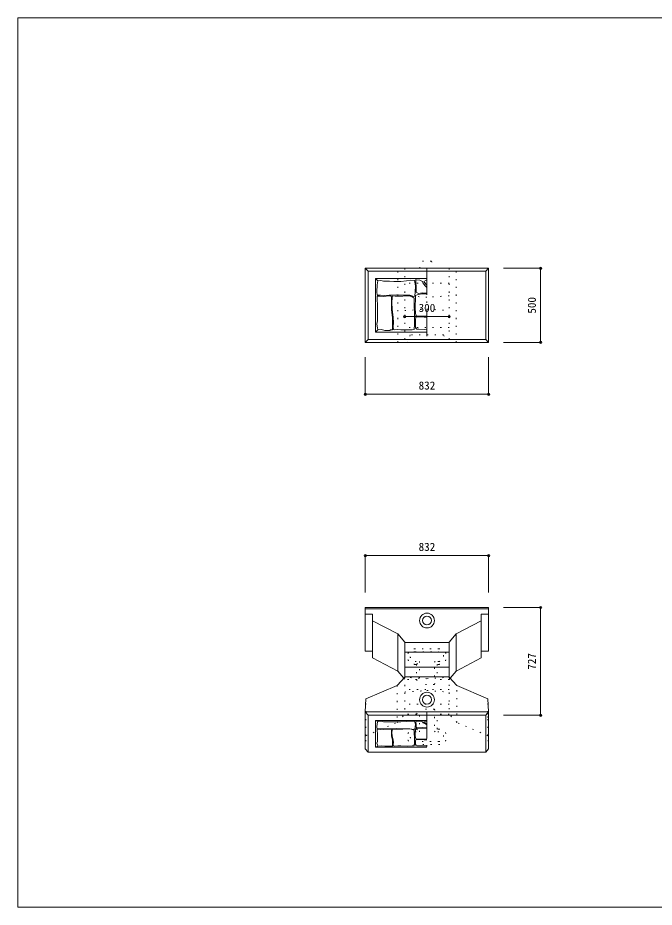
# Model space of a CAD drawing. Units: millimetres, scale not verified. Extents: x 165 to 8745, y 150 to 6150.
# Drawn here: x 165 to 4455, y 150 to 6150 of the extents above; entities that cross this region are included whole.
import ezdxf
from ezdxf.enums import TextEntityAlignment as Align

# ---------------------------------------------------------------- set-up
doc = ezdxf.new("R2010")
doc.units = ezdxf.units.MM
doc.header["$LTSCALE"] = 30
doc.header["$PDMODE"] = 32
doc.header["$PDSIZE"] = 15
doc.linetypes.add('DASHED_DOTTED', pattern=[9.25, 6, -1.5, 0.25, -1.5])
doc.linetypes.add('DOTTED', pattern=[1.75, 0.25, -1.5])
for name, color, linetype, lineweight in [('_0-0_', 7, 'Continuous', 18), ('_0-1_', 7, 'Continuous', 18), ('_0-2_', 4, 'Continuous', 9)]:
    doc.layers.add(name, color=color, linetype=linetype, lineweight=lineweight)
doc.styles.add('ＭＳ ゴシック', font='')
doc.styles.get('ＭＳ ゴシック').set_extended_font_data('MS Gothic')

msp = doc.modelspace()

# ---------------------------------------------------------------- linework, layer by layer
at = {"layer": '_0-0_'}
for p, q in [((8745, 6150), (165, 6150)), ((165, 6150), (165, 150)), ((165, 150), (8745, 150))]:
    msp.add_line(p, q, dxfattribs=at)
at = {"layer": '_0-1_', "linetype": 'DOTTED'}
for p, q in [((2873.09, 4460.32), (2893.09, 4507.32)), ((2953.09, 4507.32), (2893.09, 4507.32)), ((2953.09, 4507.32), (2973.09, 4460.32)), ((2726.49, 3960.32), (2726.49, 4460.32)), ((2773.09, 4460.32), (2773.09, 3960.32)), ((3073.09, 4460.32), (3073.09, 3960.32)), ((3119.69, 3960.32), (3119.69, 4460.32)), ((3073.09, 4360.32), (2773.09, 4360.32)), ((2923.09, 4264.83), (2773.09, 4274.83)), ((3073.09, 4274.83), (2923.09, 4264.83)), ((2773.09, 4174.83), (2923.09, 4184.83)), ((2923.09, 4184.83), (3073.09, 4174.83)), ((3073.09, 4060.32), (2773.09, 4060.32)), ((2810.59, 4010.32), (2790.59, 3960.32)), ((3035.59, 4010.32), (2810.59, 4010.32)), ((3035.59, 4010.32), (3055.59, 3960.32)), ((3003.09, 1893.21), (2843.09, 1893.21)), ((2843.09, 1873.21), (3003.09, 1873.21)), ((2843.09, 1808.21), (2873.09, 1808.21)), ((2853.09, 1788.21), (2873.09, 1808.21)), ((2873.09, 1808.21), (2873.09, 1652.75)), ((3003.09, 1808.21), (2973.09, 1808.21)), ((2973.09, 1808.21), (2993.09, 1788.21)), ((2973.09, 1652.75), (2973.09, 1808.21)), ((2843.09, 1788.21), (2853.09, 1788.21)), ((2853.09, 1788.21), (2853.09, 1686)), ((3003.09, 1788.21), (2993.09, 1788.21)), ((2993.09, 1788.21), (2993.09, 1686)), ((2766.57, 1695.02), (2773.09, 1687.21)), ((2773.09, 1702.15), (2773.09, 1452.15)), ((2923.09, 1691.48), (2773.09, 1701.48)), ((2853.09, 1686), (2773.09, 1686)), ((2853.09, 1686), (2873.09, 1652.75)), ((2923.09, 1691.48), (3073.09, 1701.48)), ((2973.09, 1652.75), (2993.09, 1686)), ((3073.09, 1686), (2993.09, 1686)), ((3073.09, 1703), (3073.09, 1452.15)), ((3073.09, 1687.21), (3079.6, 1695.02)), ((2721.99, 1646.25), (2721.99, 1396.25)), ((2973.09, 1652.75), (2873.09, 1652.75)), ((3124.19, 1396.25), (3124.19, 1646.25)), ((3073.09, 1619.5), (2773.09, 1619.5)), ((2773.09, 1601.48), (2923.09, 1611.48)), ((2923.09, 1611.48), (3073.09, 1601.48)), ((2512.09, 1306.8), (2512.09, 1556.8)), ((3073.09, 1519.5), (2773.09, 1519.5)), ((3334.09, 1306.8), (3334.09, 1556.8)), ((2721.99, 1396.25), (2773.09, 1452.15)), ((2853.09, 1453), (2773.09, 1453)), ((2853.09, 1453), (2773.09, 1453)), ((2853.09, 1453), (2873.09, 1486.25)), ((2853.09, 1352), (2853.09, 1453)), ((2873.09, 1332), (2873.09, 1486.25)), ((2973.09, 1486.25), (2873.09, 1486.25)), ((2973.09, 1486.25), (2993.09, 1453)), ((2973.09, 1486.25), (2973.09, 1332)), ((3073.09, 1453), (2993.09, 1453)), ((2993.09, 1352), (2993.09, 1453)), ((3073.09, 1453), (2993.09, 1453)), ((3124.19, 1396.25), (3073.09, 1452.15)), ((3339.09, 1394.51), (3334.09, 1483.95)), ((2512.09, 1306.8), (2721.99, 1396.25)), ((3334.09, 1306.8), (3124.19, 1396.25)), ((3334.09, 1436.45), (3339.09, 1347.01)), ((2843.09, 1352), (2853.09, 1352)), ((2843.09, 1332), (2873.09, 1332)), ((2853.09, 1352), (2873.09, 1332)), ((2973.09, 1332), (2993.09, 1352)), ((3003.09, 1332), (2973.09, 1332)), ((3003.09, 1352), (2993.09, 1352)), ((2507.09, 1217.36), (2512.09, 1306.8)), ((3003.09, 1267), (2843.09, 1267)), ((3339.09, 1217.36), (3334.09, 1306.8)), ((2843.09, 1247), (3003.09, 1247))]:
    msp.add_line(p, q, dxfattribs=at)
at = {"layer": '_0-1_'}
for p, q in [((2507.09, 4460.32), (3339.09, 4460.32)), ((2507.09, 4460.32), (2527.09, 4440.32)), ((2507.09, 3960.32), (2507.09, 4460.32)), ((3319.09, 4440.32), (2527.09, 4440.32)), ((2527.09, 3980.32), (2527.09, 4440.32)), ((3319.09, 4440.32), (3339.09, 4460.32)), ((3319.09, 4440.32), (3319.09, 3980.32)), ((3339.09, 3960.32), (3339.09, 4460.32)), ((2577.09, 4030.32), (2577.09, 4390.32)), ((2577.09, 4390.32), (2592.09, 4375.32)), ((2923.09, 4390.32), (2577.09, 4390.32)), ((2810.34, 4380.32), (2784.58, 4375.88)), ((2839.66, 4376.76), (2810.34, 4380.32)), ((2852.03, 4382.5), (2846.15, 4383.06)), ((2846.15, 4383.06), (2847.55, 4375.22)), ((2874.99, 4379.7), (2852.03, 4382.5)), ((2587.34, 4349.22), (2584.68, 4300.36)), ((2592.09, 4375.32), (2587.34, 4349.22)), ((2613.11, 4378.54), (2592.09, 4375.32)), ((2630.87, 4372.32), (2613.11, 4378.54)), ((2671.74, 4372.32), (2630.87, 4372.32)), ((2700.17, 4370.55), (2671.74, 4372.32)), ((2747.26, 4371.43), (2700.17, 4370.55)), ((2784.58, 4375.88), (2747.26, 4371.43)), ((2844.99, 4341.23), (2839.66, 4376.76)), ((2843.21, 4301.25), (2844.99, 4341.23)), ((2847.55, 4375.22), (2848.67, 4369.63)), ((2848.67, 4369.63), (2851.19, 4330.99)), ((2851.19, 4330.99), (2850.07, 4299.35)), ((2892.06, 4371.03), (2874.99, 4379.7)), ((2897.66, 4357.31), (2892.06, 4371.03)), ((2915.58, 4337.71), (2897.66, 4357.31)), ((2917.68, 4378.89), (2901.13, 4371.99)), ((2901.13, 4371.99), (2914.23, 4354.74)), ((2914.23, 4354.74), (2923.09, 4347.2)), ((2923.09, 4331.61), (2915.58, 4337.71)), ((2923.09, 4377.02), (2917.68, 4378.89)), ((2584.68, 4300.36), (2587.34, 4279.04)), ((2588.3, 4272.42), (2586.67, 4250.39)), ((2587.34, 4279.04), (2610.44, 4279.04)), ((2603.8, 4271.61), (2588.3, 4272.42)), ((2629.91, 4269.97), (2603.8, 4271.61)), ((2610.44, 4279.04), (2637.09, 4277.26)), ((2667.45, 4273.24), (2629.91, 4269.97)), ((2637.09, 4277.26), (2669.08, 4279.04)), ((2678.87, 4273.24), (2667.45, 4273.24)), ((2669.08, 4279.04), (2720.61, 4280.81)), ((2683.74, 4268.37), (2678.87, 4273.24)), ((2683.74, 4260.38), (2683.74, 4268.37)), ((2683.74, 4235.06), (2683.74, 4260.38)), ((2687.84, 4261), (2687.03, 4228.36)), ((2691.11, 4273.24), (2687.84, 4261)), ((2708.24, 4272.42), (2691.11, 4273.24)), ((2727.82, 4272.42), (2708.24, 4272.42)), ((2720.61, 4280.81), (2764.14, 4278.15)), ((2761.28, 4271.61), (2727.82, 4272.42)), ((2790.65, 4274.87), (2761.28, 4271.61)), ((2764.14, 4278.15), (2808.56, 4279.04)), ((2817.58, 4272.42), (2790.65, 4274.87)), ((2808.56, 4279.04), (2835.22, 4270.15)), ((2837.98, 4259.37), (2817.58, 4272.42)), ((2835.22, 4270.15), (2841.44, 4272.82)), ((2841.44, 4272.82), (2843.21, 4301.25)), ((2857.81, 4281.81), (2845.53, 4277.34)), ((2845.53, 4277.34), (2846.26, 4244.59)), ((2850.07, 4299.35), (2865.75, 4290.11)), ((2885.4, 4288.23), (2857.81, 4281.81)), ((2865.75, 4290.11), (2891.22, 4294.03)), ((2923.09, 4287.23), (2885.4, 4288.23)), ((2891.22, 4294.03), (2923.09, 4291.84)), ((2586.67, 4250.39), (2589.12, 4212.86)), ((2589.12, 4212.86), (2589.93, 4170.43)), ((2684.18, 4206.63), (2683.74, 4235.06)), ((2684.18, 4180.42), (2684.18, 4206.63)), ((2687.03, 4228.36), (2687.84, 4184.3)), ((2836.34, 4223.46), (2837.98, 4259.37)), ((2839.61, 4153.29), (2836.34, 4223.46)), ((2846.26, 4244.59), (2843.05, 4213.79)), ((2843.05, 4213.79), (2844.33, 4183.63)), ((2589.93, 4170.43), (2589.12, 4143.5)), ((2589.12, 4143.5), (2589.93, 4105.97)), ((2691.29, 4124.89), (2684.18, 4180.42)), ((2687.84, 4184.3), (2694.37, 4127.18)), ((2838.79, 4118.21), (2839.61, 4153.29)), ((2844.33, 4183.63), (2848.18, 4141.92)), ((2848.18, 4141.92), (2864.23, 4138.07)), ((2589.93, 4105.97), (2585.04, 4083.12)), ((2585.04, 4083.12), (2589.93, 4059.46)), ((2690.29, 4079.86), (2691.29, 4124.89)), ((2694.37, 4127.18), (2696.82, 4093.73)), ((2696.82, 4093.73), (2694.37, 4065.17)), ((2837.98, 4046.41), (2839.61, 4081.49)), ((2839.61, 4081.49), (2838.79, 4118.21)), ((2844.91, 4083.94), (2846.54, 4113.31)), ((2846.54, 4057.42), (2844.91, 4083.94)), ((2846.54, 4113.31), (2848.99, 4129.63)), ((2848.99, 4129.63), (2868.17, 4132.49)), ((2864.23, 4138.07), (2902.73, 4136.79)), ((2868.17, 4132.49), (2904.07, 4130.04)), ((2902.73, 4136.79), (2923.09, 4137.01)), ((2904.07, 4130.04), (2923.09, 4130.73)), ((2577.09, 4030.32), (2592.09, 4045.32)), ((2577.09, 4030.32), (2923.09, 4030.32)), ((2589.93, 4059.46), (2592.09, 4045.32)), ((2592.09, 4045.32), (2616.86, 4046.41)), ((2616.86, 4046.41), (2639.7, 4041.51)), ((2639.7, 4041.51), (2672.34, 4041.51)), ((2676.42, 4043.96), (2672.34, 4041.51)), ((2676.42, 4043.96), (2691.11, 4044.77)), ((2691.11, 4044.77), (2690.29, 4079.86)), ((2694.37, 4065.17), (2696.82, 4047.22)), ((2696.82, 4047.22), (2702.53, 4043.96)), ((2702.53, 4043.96), (2726.19, 4047.22)), ((2726.19, 4047.22), (2747.41, 4045.59)), ((2747.41, 4045.59), (2793.92, 4043.96)), ((2793.92, 4043.96), (2822.47, 4045.59)), ((2822.47, 4045.59), (2837.98, 4046.41)), ((2855.52, 4048.85), (2846.54, 4057.42)), ((2868.17, 4049.67), (2855.52, 4048.85)), ((2904.07, 4047.63), (2868.17, 4049.67)), ((2923.09, 4048.92), (2904.07, 4047.63)), ((2507.09, 3960.32), (2527.09, 3980.32)), ((2507.09, 3960.32), (3339.09, 3960.32)), ((2527.09, 3980.32), (3319.09, 3980.32)), ((3319.09, 3980.32), (3339.09, 3960.32)), ((2507.09, 2172), (3339.09, 2172)), ((2507.09, 2172), (2507.09, 1877.28)), ((3339.09, 2162), (2507.09, 2162)), ((3339.09, 2172), (3339.09, 1877.28)), ((2557.09, 2127.28), (2507.09, 2127.28)), ((2557.09, 2127.28), (2557.09, 1832.56)), ((3339.09, 2127.28), (3289.09, 2127.28)), ((3289.09, 2127.28), (3289.09, 1832.56)), ((2557.09, 2082.56), (2726.49, 1993.11)), ((3289.09, 2082.56), (3119.69, 1993.11)), ((2726.49, 1993.11), (2726.49, 1743.11)), ((2773.09, 1937.21), (2726.49, 1993.11)), ((3073.09, 1937.21), (3119.69, 1993.11)), ((3119.69, 1993.11), (3119.69, 1743.11)), ((2773.09, 1937.21), (2773.09, 1702.15)), ((3073.09, 1936), (2773.09, 1936)), ((3073.09, 1937.21), (3073.09, 1702.15)), ((2557.09, 1877.28), (2507.09, 1877.28)), ((3073.09, 1869.5), (2773.09, 1869.5)), ((3339.09, 1877.28), (3289.09, 1877.28)), ((3339.09, 1877.28), (3289.09, 1877.28)), ((2557.09, 1832.56), (2726.49, 1743.11)), ((3119.69, 1743.11), (3289.09, 1832.56)), ((2766.57, 1695.02), (2726.49, 1743.11)), ((3073.09, 1769.5), (2773.09, 1769.5)), ((3079.6, 1695.02), (3119.69, 1743.11)), ((2721.99, 1646.25), (2773.09, 1702.15)), ((3073.09, 1703), (2773.09, 1703)), ((3073.09, 1702.15), (3124.19, 1646.25)), ((2512.09, 1556.8), (2721.99, 1646.25)), ((3334.09, 1556.8), (3124.19, 1646.25)), ((2507.09, 1467.36), (2512.09, 1556.8)), ((3339.09, 1467.36), (3334.09, 1556.8)), ((2507.09, 1467.36), (2527.09, 1445)), ((3339.09, 1467.36), (2507.09, 1467.36)), ((2507.09, 1217.36), (2507.09, 1467.36)), ((3319.09, 1445), (2527.09, 1445)), ((2527.09, 1445), (2527.09, 1195)), ((3319.09, 1445), (3339.09, 1467.36)), ((3319.09, 1445), (3319.09, 1195)), ((3339.09, 1467.36), (3339.09, 1217.36)), ((2577.09, 1230), (2577.09, 1410)), ((2577.09, 1410), (2592.09, 1402.5)), ((2923.09, 1410), (2577.09, 1410)), ((2587.34, 1389.45), (2584.68, 1365.02)), ((2592.09, 1402.5), (2587.34, 1389.45)), ((2613.11, 1404.11), (2592.09, 1402.5)), ((2630.87, 1401), (2613.11, 1404.11)), ((2671.74, 1401), (2630.87, 1401)), ((2700.17, 1400.11), (2671.74, 1401)), ((2747.26, 1400.55), (2700.17, 1400.11)), ((2784.58, 1402.78), (2747.26, 1400.55)), ((2810.34, 1405), (2784.58, 1402.78)), ((2839.66, 1403.22), (2810.34, 1405)), ((2844.99, 1385.45), (2839.66, 1403.22)), ((2843.21, 1365.46), (2844.99, 1385.45)), ((2852.03, 1406.09), (2846.15, 1406.37)), ((2846.15, 1406.37), (2847.55, 1402.45)), ((2847.55, 1402.45), (2848.67, 1399.65)), ((2848.67, 1399.65), (2851.19, 1380.33)), ((2851.19, 1380.33), (2850.07, 1364.51)), ((2874.99, 1404.69), (2852.03, 1406.09)), ((2892.06, 1400.35), (2874.99, 1404.69)), ((2897.66, 1393.49), (2892.06, 1400.35)), ((2915.58, 1383.69), (2897.66, 1393.49)), ((2917.68, 1404.28), (2901.13, 1400.83)), ((2901.13, 1400.83), (2914.23, 1392.21)), ((2914.23, 1392.21), (2923.09, 1388.44)), ((2923.09, 1380.65), (2915.58, 1383.69)), ((2923.09, 1403.35), (2917.68, 1404.28)), ((2584.68, 1365.02), (2587.34, 1354.36)), ((2588.3, 1351.05), (2586.67, 1340.03)), ((2586.67, 1340.03), (2589.12, 1321.27)), ((2587.34, 1354.36), (2610.44, 1354.36)), ((2603.8, 1350.64), (2588.3, 1351.05)), ((2589.12, 1321.27), (2589.93, 1300.05)), ((2629.91, 1349.82), (2603.8, 1350.64)), ((2610.44, 1354.36), (2637.09, 1353.47)), ((2667.45, 1351.46), (2629.91, 1349.82)), ((2637.09, 1353.47), (2669.08, 1354.36)), ((2678.87, 1351.46), (2667.45, 1351.46)), ((2669.08, 1354.36), (2720.61, 1355.24)), ((2683.74, 1349.02), (2678.87, 1351.46)), ((2683.74, 1345.03), (2683.74, 1349.02)), ((2683.74, 1332.37), (2683.74, 1345.03)), ((2684.18, 1318.15), (2683.74, 1332.37)), ((2687.84, 1345.34), (2687.03, 1329.02)), ((2687.03, 1329.02), (2687.84, 1306.99)), ((2691.11, 1351.46), (2687.84, 1345.34)), ((2708.24, 1351.05), (2691.11, 1351.46)), ((2727.82, 1351.05), (2708.24, 1351.05)), ((2720.61, 1355.24), (2764.14, 1353.91)), ((2761.28, 1350.64), (2727.82, 1351.05)), ((2790.65, 1352.27), (2761.28, 1350.64)), ((2764.14, 1353.91), (2808.56, 1354.36)), ((2817.58, 1351.05), (2790.65, 1352.27)), ((2808.56, 1354.36), (2835.22, 1349.91)), ((2837.98, 1344.52), (2817.58, 1351.05)), ((2835.22, 1349.91), (2841.44, 1351.25)), ((2836.34, 1326.57), (2837.98, 1344.52)), ((2839.61, 1291.48), (2836.34, 1326.57)), ((2841.44, 1351.25), (2843.21, 1365.46)), ((2846.26, 1337.13), (2843.05, 1321.73)), ((2843.05, 1321.73), (2844.33, 1306.65)), ((2857.81, 1355.74), (2845.53, 1353.51)), ((2845.53, 1353.51), (2846.26, 1337.13)), ((2850.07, 1364.51), (2865.75, 1359.89)), ((2885.4, 1358.95), (2857.81, 1355.74)), ((2865.75, 1359.89), (2891.22, 1361.85)), ((2923.09, 1358.45), (2885.4, 1358.95)), ((2891.22, 1361.85), (2923.09, 1360.76)), ((2589.93, 1267.82), (2585.04, 1256.4)), ((2589.93, 1300.05), (2589.12, 1286.59)), ((2589.12, 1286.59), (2589.93, 1267.82)), ((2684.18, 1305.05), (2684.18, 1318.15)), ((2691.29, 1277.28), (2684.18, 1305.05)), ((2687.84, 1306.99), (2694.37, 1278.43)), ((2690.29, 1254.77), (2691.29, 1277.28)), ((2694.37, 1278.43), (2696.82, 1261.7)), ((2696.82, 1261.7), (2694.37, 1247.42)), ((2838.79, 1273.94), (2839.61, 1291.48)), ((2839.61, 1255.58), (2838.79, 1273.94)), ((2844.33, 1306.65), (2848.18, 1285.8)), ((2844.91, 1256.81), (2846.54, 1271.49)), ((2846.54, 1271.49), (2848.99, 1279.65)), ((2848.18, 1285.8), (2864.23, 1283.87)), ((2848.99, 1279.65), (2868.17, 1281.08)), ((2864.23, 1283.87), (2902.73, 1283.23)), ((2868.17, 1281.08), (2904.07, 1279.86)), ((2902.73, 1283.23), (2923.09, 1283.34)), ((2904.07, 1279.86), (2923.09, 1280.2)), ((2507.09, 1217.36), (2527.09, 1195)), ((2577.09, 1230), (2592.09, 1237.5)), ((2577.09, 1230), (2923.09, 1230)), ((2585.04, 1256.4), (2589.93, 1244.57)), ((2589.93, 1244.57), (2592.09, 1237.5)), ((2592.09, 1237.5), (2616.86, 1238.04)), ((2616.86, 1238.04), (2639.7, 1235.59)), ((2639.7, 1235.59), (2672.34, 1235.59)), ((2676.42, 1236.82), (2672.34, 1235.59)), ((2676.42, 1236.82), (2691.11, 1237.22)), ((2691.11, 1237.22), (2690.29, 1254.77)), ((2694.37, 1247.42), (2696.82, 1238.45)), ((2696.82, 1238.45), (2702.53, 1236.82)), ((2702.53, 1236.82), (2726.19, 1238.45)), ((2726.19, 1238.45), (2747.41, 1237.63)), ((2747.41, 1237.63), (2793.92, 1236.82)), ((2793.92, 1236.82), (2822.47, 1237.63)), ((2822.47, 1237.63), (2837.98, 1238.04)), ((2837.98, 1238.04), (2839.61, 1255.58)), ((2846.54, 1243.55), (2844.91, 1256.81)), ((2855.52, 1239.26), (2846.54, 1243.55)), ((2868.17, 1239.67), (2855.52, 1239.26)), ((2904.07, 1238.65), (2868.17, 1239.67)), ((2923.09, 1239.3), (2904.07, 1238.65)), ((3319.09, 1195), (3339.09, 1217.36)), ((3319.09, 1195), (2527.09, 1195))]:
    msp.add_line(p, q, dxfattribs=at)
at = {"layer": '_0-1_', "linetype": 'DASHED_DOTTED'}
for p, q in [((2923.09, 4460.32), (2923.09, 3960.32)), ((2923.09, 1467.36), (2923.09, 1195))]:
    msp.add_line(p, q, dxfattribs=at)
at = {"layer": '_0-1_'}
for centre, radius in [((2923.09, 2084), 50), ((2923.09, 2084), 30), ((2923.09, 1550), 50), ((2923.09, 1550), 30)]:
    msp.add_circle(centre, radius, dxfattribs=at)
at = {"layer": '_0-1_', "linetype": 'DOTTED'}
for centre, radius, start, end in [((2843.09, 1840.71), 52.5, 90, 270), ((2843.09, 1840.71), 32.5, 90, 270), ((3003.09, 1840.71), 52.5, 270, 90), ((3003.09, 1840.71), 32.5, 270, 90), ((2843.09, 1299.5), 52.5, 90, 270), ((2843.09, 1299.5), 32.5, 90, 270), ((3003.09, 1299.5), 52.5, 270, 90), ((3003.09, 1299.5), 32.5, 270, 90)]:
    msp.add_arc(centre, radius, start, end, dxfattribs=at)
at = {"layer": '_0-2_'}
for p, q in [((3689.09, 4460.32), (3439.09, 4460.32)), ((3689.09, 3960.32), (3689.09, 4460.32)), ((2773.09, 4134.39), (3073.09, 4134.39)), ((3689.09, 3960.32), (3439.09, 3960.32)), ((2507.09, 3610.32), (2507.09, 3860.32)), ((3339.09, 3610.32), (3339.09, 3860.32)), ((3339.09, 3610.32), (2507.09, 3610.32)), ((3339.09, 2522), (2507.09, 2522)), ((2507.09, 2522), (2507.09, 2272)), ((3339.09, 2522), (3339.09, 2272)), ((3689.09, 2172), (3439.09, 2172)), ((3689.09, 2172), (3689.09, 1445)), ((3689.09, 1445), (3439.09, 1445))]:
    msp.add_line(p, q, dxfattribs=at)
for p in [(3689.09, 4460.32), (2773.09, 4134.39), (3073.09, 4134.39), (3689.09, 3960.32), (2507.09, 3610.32), (3339.09, 3610.32), (2507.09, 2522), (3339.09, 2522), (3689.09, 2172), (3689.09, 1445)]:
    msp.add_point(p, dxfattribs=at)

# ---------------------------------------------------------------- texts
at = {"layer": '_0-2_', "style": 'ＭＳ ゴシック'}
for s, p in [('500', (3674.09, 4154.07)), ('727', (3674.09, 1752.25))]:
    msp.add_text(s, height=54.99, rotation=90, dxfattribs=at).set_placement(p, align=Align.BOTTOM_LEFT)
for s, p in [('300', (2866.84, 4149.39)), ('832', (2866.84, 3625.32)), ('832', (2866.84, 2537))]:
    msp.add_text(s, height=54.99, dxfattribs=at).set_placement(p, align=Align.BOTTOM_LEFT)

doc.saveas('drawing.dxf')
